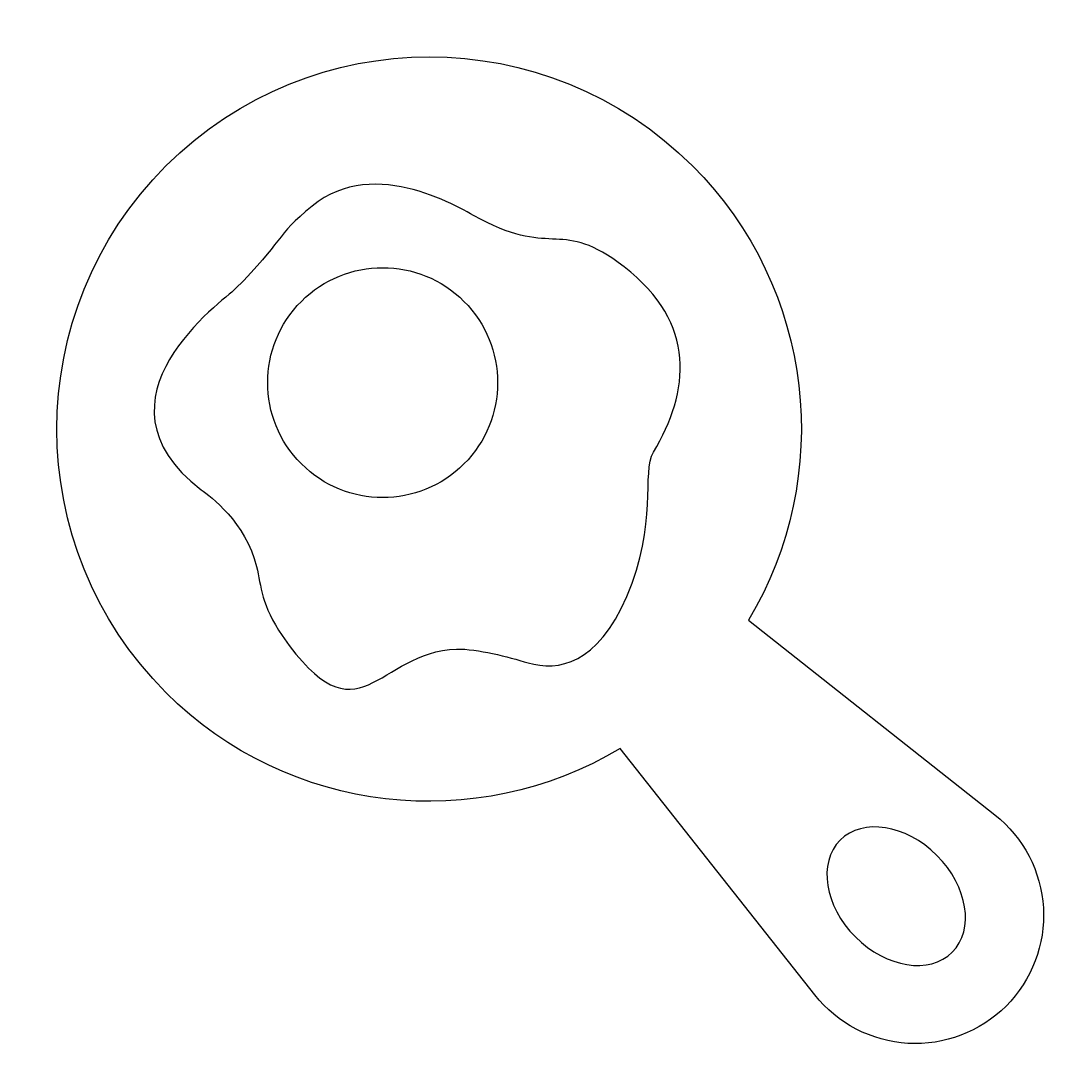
# Model space of a CAD drawing. Header units: centimetres. Extents: x -7.1 to 6.6, y -6.6 to 7.1.
import ezdxf

# ---------------------------------------------------------------- set-up
doc = ezdxf.new("R2010")
doc.units = ezdxf.units.CM
doc.header["$MEASUREMENT"] = 0
doc.layers.add('Layer 1', color=7, linetype='Continuous')

msp = doc.modelspace()

# ---------------------------------------------------------------- linework, layer by layer
at = {"layer": 'Layer 1'}
for points, knots in [([(5.92558, -3.52576), (5.92558, -3.52576), (2.64305, -0.92985), (2.64305, -0.92985), (2.64305, -0.92985), (3.7833, 0.97568), (3.53814, 3.47927), (1.8961, 5.12133), (1.8961, 5.12133), (-0.04152, 7.05872), (-3.18321, 7.05872), (-5.12036, 5.12133), (-5.12036, 5.12133), (-7.05841, 3.1835), (-7.05886, 0.04159), (-5.12121, -1.89603), (-5.12121, -1.89603), (-3.47939, -3.53764), (-0.97625, -3.78264), (0.92973, -2.64276), (0.92973, -2.64276), (0.92973, -2.64276), (3.52564, -5.9255), (3.52564, -5.9255), (3.52564, -5.9255), (3.82814, -6.30793), (4.27976, -6.54293), (4.76654, -6.57148), (4.76654, -6.57148), (5.25327, -6.59974), (5.72888, -6.41871), (6.07385, -6.07398), (6.07385, -6.07398), (6.41873, -5.72902), (6.59958, -5.2534), (6.57135, -4.76667), (6.57135, -4.76667), (6.54301, -4.27969), (6.30822, -3.82828), (5.92558, -3.52576)], [0, 0, 0, 0, 0.09090909, 0.09090909, 0.09090909, 0.09090909, 0.18181818, 0.18181818, 0.18181818, 0.18181818, 0.27272727, 0.27272727, 0.27272727, 0.27272727, 0.36363636, 0.36363636, 0.36363636, 0.36363636, 0.45454545, 0.45454545, 0.45454545, 0.45454545, 0.54545455, 0.54545455, 0.54545455, 0.54545455, 0.63636364, 0.63636364, 0.63636364, 0.63636364, 0.72727273, 0.72727273, 0.72727273, 0.72727273, 0.81818182, 0.81818182, 0.81818182, 0.81818182, 1, 1, 1, 1]), ([(-0.29604, -1.50029), (-0.56597, -1.42232), (-0.96705, -1.31069), (-1.24812, -1.31799), (-1.24812, -1.31799), (-2.30092, -1.34498), (-2.55246, -2.61503), (-3.5701, -1.13805), (-3.5701, -1.13805), (-3.84947, -0.73332), (-3.85077, -0.48117), (-3.91419, -0.21764), (-3.91419, -0.21764), (-4.0586, 0.37624), (-4.53117, 0.71562), (-4.64994, 0.80601), (-4.64994, 0.80601), (-6.23104, 2.01285), (-4.34355, 3.33577), (-4.19787, 3.48127), (-4.19787, 3.48127), (-3.54996, 4.12934), (-3.66952, 4.18099), (-3.17375, 4.58609), (-3.17375, 4.58609), (-2.32968, 5.27684), (-1.16929, 4.53852), (-0.93109, 4.41255), (-0.93109, 4.41255), (0.05919, 3.89066), (0.12899, 4.43292), (0.98383, 3.77607), (0.98383, 3.77607), (1.96292, 3.02383), (1.85494, 2.10901), (1.37766, 1.30777), (1.37766, 1.30777), (1.21436, 1.03332), (1.43801, 0.35564), (1.01984, -0.61615), (1.01984, -0.61615), (0.62905, -1.52429), (0.10843, -1.61705), (-0.29604, -1.50029)], [0, 0, 0, 0, 0.08333333, 0.08333333, 0.08333333, 0.08333333, 0.16666667, 0.16666667, 0.16666667, 0.16666667, 0.25, 0.25, 0.25, 0.25, 0.33333333, 0.33333333, 0.33333333, 0.33333333, 0.41666667, 0.41666667, 0.41666667, 0.41666667, 0.5, 0.5, 0.5, 0.5, 0.58333333, 0.58333333, 0.58333333, 0.58333333, 0.66666667, 0.66666667, 0.66666667, 0.66666667, 0.75, 0.75, 0.75, 0.75, 0.83333333, 0.83333333, 0.83333333, 0.83333333, 1, 1, 1, 1]), ([(-3.3165, 3.31608), (-3.91464, 2.71791), (-3.91422, 1.74826), (-3.31602, 1.15009), (-3.31602, 1.15009), (-2.71788, 0.55147), (-1.74778, 0.55147), (-1.15006, 1.14945), (-1.15006, 1.14945), (-0.55186, 1.74762), (-0.55144, 2.71793), (-1.14958, 3.31631), (-1.14958, 3.31631), (-1.74778, 3.9147), (-2.71828, 3.91403), (-3.3165, 3.31608)], [0, 0, 0, 0, 0.2, 0.2, 0.2, 0.2, 0.4, 0.4, 0.4, 0.4, 0.6, 0.6, 0.6, 0.6, 1, 1, 1, 1]), ([(5.35652, -5.3567), (5.05659, -5.65663), (4.47943, -5.56562), (4.06681, -5.15316), (4.06681, -5.15316), (3.65462, -4.74078), (3.56333, -4.16362), (3.86329, -3.86366), (3.86329, -3.86366), (4.16322, -3.56373), (4.74038, -3.65498), (5.1526, -4.06715), (5.1526, -4.06715), (5.56522, -4.47961), (5.65647, -5.05677), (5.35652, -5.3567)], [0, 0, 0, 0, 0.2, 0.2, 0.2, 0.2, 0.4, 0.4, 0.4, 0.4, 0.6, 0.6, 0.6, 0.6, 1, 1, 1, 1])]:
    msp.add_open_spline(points, degree=3, knots=knots, dxfattribs=at)

doc.saveas('drawing.dxf')
